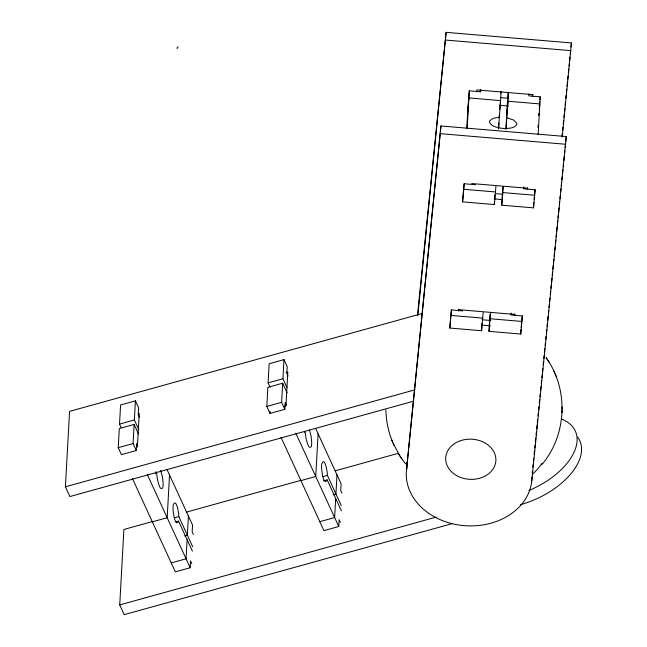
<?xml version="1.0" encoding="UTF-8"?>
<svg xmlns="http://www.w3.org/2000/svg" width="647" height="647" viewBox="0 0 647 647"><rect width="100%" height="100%" fill="white"/><g stroke="black" fill="none" stroke-linecap="round" stroke-linejoin="round"><path stroke-width="0.97" d="M541.749 464.716C566.998 435.285 568.907 389.009 546.06 357.629L547.37 359.627M562.025 412.721L562.065 410.352M562.073 409.26L562.114 406.85M413.643 401.164L69.892 496.548L65.412 486.811L69.569 411.363L422.079 313.544M137.447 445.435L136.646 443.688L136.266 450.522L121.442 454.639L118.239 447.675L119.291 428.549L134.115 424.432L138.523 434.008M121.135 427.562L119.533 424.084L120.593 404.957L135.417 400.841L138.62 407.804L138.248 414.638L139.445 417.258M452.382 523.593L124.216 614.65L119.735 604.913L123.892 529.464L152.134 521.628M136.266 450.522L133.064 443.559L134.115 424.432M138.773 429.551L134.366 419.968L135.417 400.841M137.382 447.045L139.242 413.312M169.53 475.003L167.177 517.721L152.352 521.838M187.12 539.671L186.069 558.798L171.245 562.914M188.423 516.08L187.371 535.215L184.589 535.983M132.417 478.505L175.353 571.859L190.186 567.742L190.558 560.909L191.763 563.529M286.411 405.079L285.206 402.466L284.834 409.3L270.001 413.417L266.807 406.453L267.858 387.318L282.682 383.21L287.09 392.786M270.106 387.213L268.101 382.862L269.152 363.727L283.984 359.619L287.187 366.582L286.807 373.416L288.012 376.036M270.001 413.417L270.114 411.46M284.834 409.3L281.631 402.337L282.682 383.21M286.936 387.456L282.933 378.746L283.984 359.619M318.098 433.781L315.744 476.499L300.912 480.616M335.688 498.449L334.636 517.576L319.812 521.692M336.99 474.858L335.939 493.984L333.156 494.761M280.984 437.275L323.921 530.637L338.745 526.521L339.125 519.687L340.33 522.299M406.478 470.28L440.955 125.971L566.262 136.557L531.785 480.875A62.896 50.28 3.2 0 1 464.069 525.623A62.896 50.28 3.2 0 1 406.478 470.28L440.955 125.971M417.833 315.372L446.115 32.35L571.422 42.945L562.251 137.067M483.163 312.614L481.586 330.73L449.811 328.045L451.396 309.929L462.742 310.892M449.811 328.045L451.396 309.929M495.925 186.441L494.348 204.557L462.581 201.872L464.158 183.756L475.513 184.719M466.633 128.276L469.277 90.839L480.632 91.801L480.737 89.86M462.581 201.872L464.158 183.756M467.199 128.502L469.277 90.839M481.586 330.73L481.991 323.274M494.348 204.557L494.502 201.791M494.656 199.033L494.866 195.159M498.522 128.802L498.845 122.954M499.169 117.099L499.274 115.15M500.454 93.678L500.56 91.834M498.57 128.802L501.15 91.583M511.098 313.035L510.993 314.968L522.339 315.93L520.762 334.038L488.995 331.353L489.933 314.377M488.995 331.353L490.572 313.245M523.86 186.854L523.755 188.795L535.109 189.757L533.532 207.865L501.757 205.18L502.743 187.323M505.93 129.424L507.968 92.456M501.757 205.18L503.342 187.072M506.035 128.826L508.566 92.214M528.979 93.936L528.874 95.877L540.229 96.832L538.15 134.503M520.762 334.038L521.013 329.436M533.532 207.865L533.832 202.349M537.964 127.362L538.069 125.397M538.611 115.627L538.708 113.856M531.785 480.875L531.996 477.017M417.444 315.696L446.115 32.35M467.611 110.516L468.889 97.923L500.657 100.609L499.775 109.327M476.653 91.825L476.839 89.917L532.877 94.648L532.683 96.557M480.179 91.801L480.381 89.868M458.537 311.029L458.731 309.112M506.795 113.832L508.065 101.239L539.833 103.924L539.25 109.731M532.335 96.484L532.53 94.575M514.567 315.76L514.761 313.852M527.337 189.587L527.531 187.679M539.242 106.52L539.735 101.676M539.93 99.743L540.229 96.832M538.66 115.546L538.854 113.613M521.167 327.552L521.652 322.707M521.854 320.766L522.339 315.93M534.131 199.438L534.519 195.564M534.713 193.631L535.109 189.757M561.968 136.388L562.275 133.371M562.575 130.354L562.882 127.338M563.189 124.329L563.594 120.31M563.901 117.293L564.2 114.276M564.507 111.268L564.815 108.251M565.122 105.235L565.421 102.218M565.834 98.207L566.133 95.19M566.44 92.173L566.748 89.157M567.047 86.148L567.459 82.129M567.759 79.112L568.066 76.095M568.373 73.087L568.778 69.067M569.085 66.051L569.392 63.034M569.692 60.025L569.999 57.009M570.306 53.992L570.605 50.976M571.018 46.956L571.422 42.945M532.206 473.151L532.408 471.145M532.821 467.126L533.12 464.109M533.427 461.093L533.735 458.084M534.139 454.065L534.446 451.048M534.754 448.031L535.053 445.023M535.36 442.006L535.765 437.987M536.072 434.97L536.379 431.961M536.678 428.945L537.091 424.925M537.293 422.92L537.6 419.903M538.005 415.884L538.312 412.867M538.611 409.85L538.919 406.842M539.323 402.822L539.63 399.806M539.938 396.789L540.237 393.78M540.544 390.764L540.949 386.744M541.256 383.728L541.563 380.719M541.862 377.702L542.17 374.686M542.477 371.669L542.784 368.661M543.189 364.641L543.496 361.624M543.795 358.608L544.103 355.599M544.41 352.583L544.814 348.563M545.122 345.547L545.421 342.538M545.728 339.521L546.036 336.505M546.44 332.485L546.747 329.477M547.055 326.46L547.354 323.443M547.661 320.427L548.066 316.407M548.373 313.399L548.68 310.382M548.979 307.365L549.287 304.357M549.594 301.34L549.901 298.324M550.306 294.304L550.613 291.296M550.912 288.279L551.22 285.262M551.527 282.246L551.931 278.226M552.239 275.218L552.538 272.201M552.845 269.184L553.25 265.165M553.557 262.156L553.864 259.14M554.164 256.123L554.471 253.114M554.778 250.098L555.086 247.081M555.49 243.062L555.797 240.045M556.096 237.037L556.404 234.02M556.711 231.003L557.116 226.984M557.423 223.975L557.722 220.959M558.029 217.942L558.337 214.933M558.644 211.917L559.048 207.897M559.356 204.881L559.655 201.864M559.962 198.855L560.27 195.839M560.674 191.819L560.981 188.803M561.281 185.794L561.588 182.778M561.895 179.761L562.203 176.752M562.607 172.733L562.914 169.716M563.213 166.7L563.521 163.683M563.828 160.674L564.233 156.655M564.54 153.638L564.839 150.622M565.146 147.613L565.454 144.596M565.761 141.58L566.262 136.557M175.79 521.846L178.572 521.078C174.997 528.195 172.798 510.257 173.032 508.202A22.588 5.281 74.5 0 1 173.194 505.218C176.194 496.678 179.13 514.381 178.815 516.613L192.685 546.772M323.427 480.883L327.131 479.848C323.557 486.965 321.365 469.035 321.591 466.98A22.588 5.281 74.5 0 1 321.761 463.996C324.754 455.448 327.697 473.159 327.382 475.391L341.252 505.55M285.958 372.599L287.81 372.082L285.95 405.823L284.098 406.34M119.533 424.084L134.366 419.968M268.101 382.862L282.933 378.746M118.239 447.675L133.064 443.559M266.807 406.453L281.631 402.337M65.412 486.811L415.002 389.809M155.741 473.709L156.663 473.45L155.83 471.639M304.308 432.487L305.23 432.228L305.999 438.334L307.535 443.834A6.308 1.472 74.5 0 0 308.296 445.557C308.886 448.112 311.789 447.87 311.547 445.128A20.122 4.707 74.5 0 0 311.708 442.144L311.053 435.892L309.492 429.948M186.215 512.173L301.122 480.284M335.203 470.83L398.503 453.264M174.18 517.899L178.815 516.613M322.748 476.677L327.382 475.391M119.735 604.913L436.215 517.099M499.743 117.18L493.071 118.32L489.714 120.884A6.308 3.785 5.8 0 0 489.544 122.194C491.17 126.367 496.484 127.233 500.374 128.098A20.122 12.083 5.8 0 0 505.331 128.51C509.205 128.308 514.608 128.381 516.71 124.491A6.308 3.785 5.8 0 0 516.686 123.165L513.637 120.059L507.151 117.811M445.686 40.065L570.994 50.66M500.932 97.681L508.93 98.36M499.5 105.315L508.51 106.076M440.534 133.686L565.842 144.273M471.687 183.53L527.717 188.269M463.859 189.28L495.626 191.965M503.034 192.588L534.802 195.273M495.642 193.655L502.646 194.246M494.348 198.928L502.355 199.608M458.917 309.703L514.955 314.442M451.088 315.453L482.856 318.138M490.264 318.761L522.04 321.446M481.878 319.739L490.879 320.5M481.578 325.101L490.588 325.87M405.556 463.859L400.63 457.106M548.017 360.63L549.335 362.643M393.198 443.438L399.983 456.103M398.665 454.097L401.941 459.103M315.607 428.363L341.098 483.802L340.726 490.636L341.931 493.257M327.131 479.848L341.406 510.879M295.808 433.166L338.745 526.521M167.039 469.585L192.539 525.024L192.159 531.858L193.364 534.479M178.572 521.078L192.442 551.228M147.241 474.388L190.186 567.742M553.856 371.095L554.803 373.295M555.272 374.419L556.21 376.611M385.887 409.891C386.138 420.995 388.362 432.091 392.729 442.322M391.791 440.122L394.144 445.637M160.634 470.418L162.494 477.114L163.141 483.366A20.122 4.707 74.5 0 1 162.979 486.358C163.222 489.1 160.319 489.334 159.728 486.779A6.308 1.472 74.5 0 1 158.968 485.056L157.431 479.556L156.663 473.45M177.181 48.695A1.763 1.407 3.2 0 1 178.224 46.907M577.666 437.154A62.896 34.809 -24.7 0 1 520.544 504.676M562.008 419.264A62.896 34.809 -24.7 0 1 573.97 452.431A62.896 34.809 -24.7 0 1 528.931 490.483M542.008 463.203A51.38 28.436 -24.7 0 1 532.384 474.34M406.769 468.986A62.896 50.28 3.2 0 1 406.898 462.565M456.507 475.513A25.136 20.097 3.2 0 0 495.82 461.368A25.136 20.097 3.2 0 0 460.009 440.874A25.136 20.097 3.2 0 0 456.507 475.513"/></g></svg>
